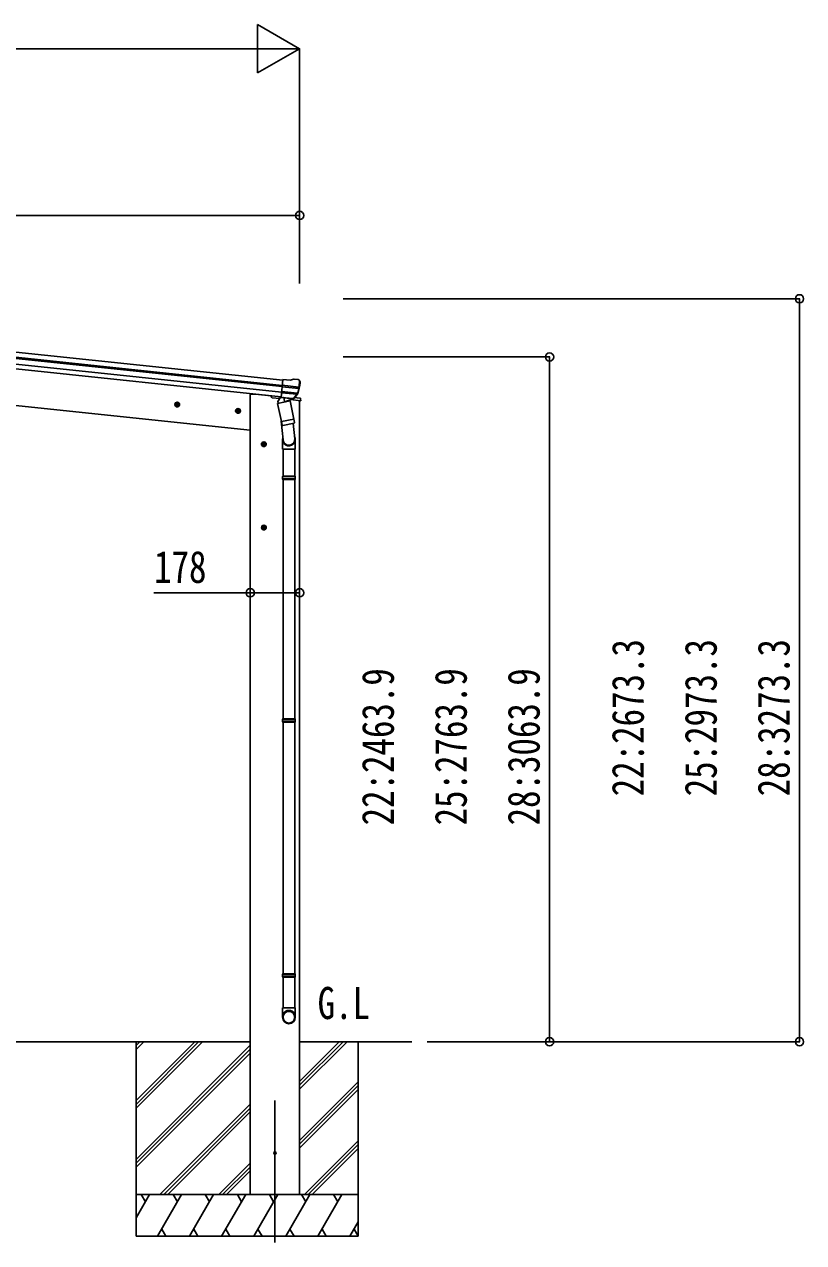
# Model space of a CAD drawing. Units: millimetres, scale not verified. Extents: x -14718 to 14718, y -10395 to 10395.
# Drawn here: x -6284 to -3478, y -6060 to -1677 of the extents above; entities that cross this region are included whole.
import ezdxf
from ezdxf.enums import TextEntityAlignment as Align

# ---------------------------------------------------------------- set-up
doc = ezdxf.new("R2010")
doc.units = ezdxf.units.MM
doc.header["$LTSCALE"] = 50
for name, color, linetype in [('0-2_USER1', 3, 'Continuous'), ('0-3_YKK_12', 2, 'Continuous'), ('0-4_YKK_13', 4, 'Continuous'), ('0-5_YKK_A1', 4, 'Continuous'), ('0-6_YKK_D', 6, 'Continuous')]:
    doc.layers.add(name, color=color, linetype=linetype)
doc.styles.add('ＭＳ ゴシック', font='')
doc.styles.get('ＭＳ ゴシック').set_extended_font_data('MS Gothic')

msp = doc.modelspace()

# ---------------------------------------------------------------- linework, layer by layer
at = {"layer": '0-3_YKK_12'}
msp.add_line((-5381.29, -6060.38), (-5381.29, -5549.38), dxfattribs=at)
at = {"layer": '0-4_YKK_13'}
for p, q in [((-5359.39, -3019.35), (-5352.6, -2954.8)), ((-5354.76, -2975.33), (-5295.02, -2981.6)), ((-5326.08, -2957.58), (-5352.6, -2954.8)), ((-5298.51, -2954.45), (-5298.51, -2954.45)), ((-5295.15, -2956.27), (-5295.15, -2956.27)), ((-5295.15, -2956.27), (-5291.65, -2960.59)), ((-5291.65, -2960.59), (-5290.95, -2961.45)), ((-5290.37, -2965.36), (-5290.28, -2963.49)), ((-5395.68, -3012.55), (-5395.25, -3015.78)), ((-5364, -3022.92), (-5390.82, -3020.1)), ((-5360.07, -3016.99), (-5371.28, -3033.92)), ((-5359.15, -3016.8), (-5360.07, -3016.99)), ((-5359.39, -3019.35), (-5349.44, -3020.39)), ((-5315.99, -3023.68), (-5359.36, -3019.12)), ((-5302.4, -3007.93), (-5357.58, -3002.13)), ((-5355.77, -3018.85), (-5357.33, -3018.69)), ((-5300.08, -3003.66), (-5357.11, -2997.66)), ((-5318.23, -3022.8), (-5355.77, -3018.85)), ((-5295.77, -2987.44), (-5355.38, -2981.18)), ((-5349.63, -3019.88), (-5346.71, -3034.23)), ((-5349.44, -3020.39), (-5349.19, -3020.51)), ((-5349.19, -3020.51), (-5323.86, -3023.18)), ((-5323.86, -3023.18), (-5323.58, -3023.11)), ((-5323.58, -3023.11), (-5315.89, -3023.92)), ((-5320.02, -3023.26), (-5319.87, -3023.99)), ((-5316.66, -3022.96), (-5318.23, -3022.8)), ((-5314.22, -3022.36), (-5301.18, -3006.43)), ((-5313.28, -3023), (-5299.59, -3007.25)), ((-5310.26, -3019.52), (-5291.36, -3021.51)), ((-5288.7, -3024.1), (-5287.8, -3030.93)), ((-5371.53, -3040.46), (-5326.65, -3031.32)), ((-5358.17, -3106.11), (-5371.53, -3040.46)), ((-5371.28, -3033.92), (-5370.01, -3040.15)), ((-5320.49, -3025.12), (-5345.24, -3034.87)), ((-5328.82, -3028.4), (-5328.16, -3031.63)), ((-5326.65, -3031.32), (-5313.29, -3096.98)), ((-5287.8, -3030.93), (-5325.25, -3027)), ((-5358.6, -3103.97), (-5351.95, -3171.72)), ((-5358.17, -3106.11), (-5313.29, -3096.98)), ((-5358.16, -3106.11), (-5355.62, -3118.58)), ((-5312.36, -3111.59), (-5353.32, -3119.92)), ((-5315.7, -3112.27), (-5310.14, -3167.99)), ((-5310.81, -3109.23), (-5313.3, -3096.98)), ((-5311.02, -3110.63), (-5311.02, -3110.62)), ((-5353.99, -3170.5), (-5353.99, -3205.15)), ((-5307.99, -3205.15), (-5307.99, -3170.8)), ((-5353.99, -3205.15), (-5307.99, -3205.15)), ((-5351.99, -3205.15), (-5351.99, -3301.9)), ((-5309.99, -3205.15), (-5309.99, -3301.9)), ((-5353.99, -3303.9), (-5352.99, -3301.9)), ((-5353.99, -3303.9), (-5307.99, -3303.9)), ((-5353.99, -3303.9), (-5353.99, -3311.9)), ((-5353.99, -3311.9), (-5307.99, -3311.9)), ((-5353.99, -3311.9), (-5352.99, -3313.9)), ((-5352.99, -3301.9), (-5308.99, -3301.9)), ((-5352.99, -3313.9), (-5308.99, -3313.9)), ((-5351.99, -3313.9), (-5351.99, -4175.58)), ((-5309.99, -3313.9), (-5309.99, -4175.58)), ((-5307.99, -3303.9), (-5308.99, -3301.9)), ((-5353.99, -4177.58), (-5352.99, -4175.58)), ((-5353.99, -4177.58), (-5307.99, -4177.58)), ((-5353.99, -4177.58), (-5353.99, -4185.58)), ((-5353.99, -4185.58), (-5307.99, -4185.58)), ((-5353.99, -4185.58), (-5352.99, -4187.58)), ((-5352.99, -4175.58), (-5308.99, -4175.58)), ((-5352.99, -4187.58), (-5308.99, -4187.58)), ((-5351.99, -4187.58), (-5351.99, -5093.27)), ((-5309.99, -4187.58), (-5309.99, -5093.27)), ((-5307.99, -4177.58), (-5308.99, -4175.58)), ((-5353.99, -5095.27), (-5352.99, -5093.27)), ((-5353.99, -5095.27), (-5307.99, -5095.27)), ((-5353.99, -5095.27), (-5353.99, -5103.27)), ((-5353.99, -5103.27), (-5307.99, -5103.27)), ((-5353.99, -5103.27), (-5352.99, -5105.27)), ((-5352.99, -5093.27), (-5308.99, -5093.27)), ((-5352.99, -5105.27), (-5308.99, -5105.27)), ((-5351.99, -5105.27), (-5351.99, -5215.27)), ((-5309.99, -5105.27), (-5309.99, -5215.27)), ((-5307.99, -5095.27), (-5308.99, -5093.27)), ((-5353.99, -5249.41), (-5353.99, -5215.27)), ((-5353.99, -5215.27), (-5307.99, -5215.27)), ((-5307.99, -5249.41), (-5307.99, -5215.27))]:
    msp.add_line(p, q, dxfattribs=at)
for points in [[(-5326.08, -2957.58), (-5313.29, -2953.18), (-5313.28, -2953.18)], [(-5312, -2953.03), (-5312, -2953.03), (-5298.51, -2954.45)], [(-5307.99, -3303.9), (-5307.99, -3311.9), (-5308.99, -3313.9)], [(-5307.99, -4177.58), (-5307.99, -4185.58), (-5308.99, -4187.58)], [(-5307.99, -5095.27), (-5307.99, -5103.27), (-5308.99, -5105.27)]]:
    msp.add_lwpolyline(points, dxfattribs=at)
msp.add_circle((-5381.29, -5737.5), 4.5, dxfattribs=at)
for centre, radius, start, end in [((-5312.31, -2956.01), 3, 84.02369, 108.97631), ((-5491.26, -2944.24), 202, 342.13916, 354), ((-5299.04, -2959.42), 5, 39.04426, 83.95574), ((-5484.19, -2946.29), 192.44, 349.4271, 354.57578), ((-5390.3, -3015.13), 5, 187.5, 264), ((-5357.28, -3018.19), 0.5, 228.73754, 264), ((-5350.21, -3020.04), 0.604, 15.29405, 86.90158), ((-5320.85, -3024.19), 1, 291.5, 11.5), ((-5319.53, -3023.16), 0.5, 84, 191.5), ((-5316.61, -3022.46), 0.5, 264, 299.26246), ((-5315.54, -3021.04), 2.99, 273.2717, 319.00739), ((-5303.5, -3004.53), 3, 320.69111, 342.20009), ((-5491.26, -2944.24), 200.2, 342.20009, 347.53883), ((-5301.85, -3005.28), 3, 319, 342.13916), ((-5295.87, -2988.79), 1.35, 83.1605, 85.91927), ((-5293, -2987.81), 2.74, 167.02151, 172.43412), ((-5250.3, -2988.95), 45.32, 170.67122, 173.64518), ((-5291.68, -3024.49), 3, 7.5, 84), ((-5345.72, -3033.96), 1.03, 195.53431, 297.46103), ((-5312.76, -3109.63), 2, 281.5, 330.09038), ((-5312.71, -3109.65), 1.95, 330.02234, 12.45983), ((-5353.72, -3117.96), 2, 198.03157, 281.5), ((-5337.99, -3170.8), 30, 0, 2.54858)]:
    msp.add_arc(centre, radius, start, end, dxfattribs=at)
for centre, major_axis, ratio, start_param, end_param in [((-5292.49, -2964.5), (0.38, 5.97), 0.020485, 0.671432, 1.5691306), ((-5296.83, -2958.96), (5.48, -2.51), 0.24881, 0.460585, 0.4641038), ((-5293.29, -2963.34), (-1.9, 2.34), 0.995767, 3.9859716, 4.712389), ((-5315.67, -3020.7), (0.51, 2.96), 0.642905, 3.2459383, 4.203928), ((-5315.58, -3020.93), (1.1, -2.8), 0.997631, 5.8041905, 5.8929484), ((-5315.63, -3020.81), (3.02, -2.79), 0.650902, 5.2561448, 5.3289554), ((-5313.24, -3020.96), (1.71, 2.84), 0.040856, 2.1135035, 2.1416249), ((-5493.57, -2966.19), (20.92, 199.05), 0.994373, 4.7113789, 4.7277536), ((-5330.99, -3170.5), (-23, 0), 0.996195, 5.9588909, 9.9444346), ((-5330.99, -3170.5), (-21, 0), 0.996195, 0.0583862, 3.2616355), ((-5330.99, -5247.67), (23, 0), 0.996195, 6.2831853, 9.424778), ((-5330.99, -5249.41), (23, 0), 0.996195, 6.2831853, 9.424778), ((-5330.99, -5249.41), (0, -23.43), 0.981806, 4.712389, 7.8539816)]:
    msp.add_ellipse(centre, major_axis=major_axis, ratio=ratio, start_param=start_param, end_param=end_param, dxfattribs=at)
msp.add_ellipse((-5330.99, -5249.41), major_axis=(-21, 0), ratio=0.996195, dxfattribs=at)
at = {"layer": '0-5_YKK_A1'}
for p, q in [((-5355.23, -2979.86), (-7956.99, -2706.4)), ((-5354.8, -2975.68), (-7956.55, -2702.23)), ((-5352.81, -2956.79), (-7954.56, -2683.33)), ((-7960.83, -2743), (-5359.08, -3016.46)), ((-5357.32, -2999.72), (-7959.07, -2726.26)), ((-5470.28, -3006.99), (-5470.28, -5887.49)), ((-5451.28, -3006.99), (-5470.28, -3006.99)), ((-5451.28, -3006.99), (-5395.64, -3012.84)), ((-5742.92, -3043.58), (-5723.03, -3045.67)), ((-5739.04, -3040.22), (-5732.19, -3037.16)), ((-5734.02, -3054.57), (-5731.93, -3034.68)), ((-5726.9, -3049.04), (-5733.76, -3052.09)), ((-5732.19, -3037.16), (-5726.12, -3041.58)), ((-5726.12, -3041.58), (-5726.9, -3049.04)), ((-5524.13, -3066.58), (-5504.24, -3068.67)), ((-5520.26, -3063.21), (-5513.4, -3060.16)), ((-5515.23, -3077.57), (-5513.14, -3057.68)), ((-5513.4, -3060.16), (-5507.33, -3064.57)), ((-5507.33, -3064.57), (-5508.11, -3072.04)), ((-5292.28, -3030.46), (-5292.28, -5887.49)), ((-5508.11, -3072.04), (-5514.97, -3075.09)), ((-5431.25, -3187.5), (-5411.25, -3187.5)), ((-5427.75, -3183.75), (-5421.25, -3179.99)), ((-5421.25, -3197.5), (-5421.25, -3177.5)), ((-5421.25, -3179.99), (-5414.75, -3183.75)), ((-5414.75, -3191.25), (-5421.25, -3195.01)), ((-5414.75, -3183.75), (-5414.75, -3191.25)), ((-5431.21, -3487.56), (-5411.21, -3487.56)), ((-5427.71, -3483.81), (-5421.21, -3480.05)), ((-5421.21, -3497.56), (-5421.21, -3477.56)), ((-5421.21, -3480.05), (-5414.71, -3483.81)), ((-5414.71, -3491.31), (-5421.21, -3495.06)), ((-5414.71, -3483.81), (-5414.71, -3491.31)), ((-10578.44, -5337.5), (-5470.28, -5337.5)), ((-5881.28, -5337.49), (-5881.28, -6037.49)), ((-5881.28, -5562.86), (-5655.91, -5337.49)), ((-5881.28, -5577.01), (-5641.77, -5337.49)), ((-5881.28, -5364.87), (-5853.9, -5337.49)), ((-5881.28, -5350.73), (-5868.04, -5337.49)), ((-5881.28, -5548.72), (-5670.28, -5337.72)), ((-5292.28, -5508.5), (-5121.27, -5337.49)), ((-5292.28, -5480.22), (-5149.55, -5337.49)), ((-5292.28, -5494.36), (-5135.41, -5337.49)), ((-4888.22, -5337.5), (-5292.28, -5337.5)), ((-5081.28, -5337.49), (-5081.28, -6037.49)), ((-5881.28, -5760.85), (-5470.28, -5349.85)), ((-5881.28, -5774.99), (-5470.28, -5364)), ((-5881.28, -5789.14), (-5470.28, -5378.14)), ((-5292.28, -5692.35), (-5081.28, -5481.35)), ((-5292.28, -5706.49), (-5081.28, -5495.5)), ((-5292.28, -5720.64), (-5081.28, -5509.64)), ((-5795.79, -5887.49), (-5470.28, -5561.98)), ((-5781.65, -5887.49), (-5470.28, -5576.13)), ((-5767.51, -5887.49), (-5470.28, -5590.27)), ((-5275.29, -5887.49), (-5081.28, -5693.49)), ((-5381.84, -5737.5), (-5381.29, -5737.5)), ((-5261.15, -5887.49), (-5081.28, -5707.63)), ((-5247.01, -5887.49), (-5081.28, -5721.77)), ((-5583.66, -5887.49), (-5470.28, -5774.12)), ((-5569.52, -5887.49), (-5470.28, -5788.26)), ((-5555.38, -5887.49), (-5470.28, -5802.4)), ((-5081.28, -5887.49), (-5881.28, -5887.49)), ((-5881.28, -5971.32), (-5832.88, -5887.49)), ((-5847.88, -5913.47), (-5862.89, -5887.49)), ((-5804.02, -6037.49), (-5717.41, -5887.49)), ((-5732.42, -5913.48), (-5747.42, -5887.49)), ((-5688.55, -6037.49), (-5601.94, -5887.49)), ((-5616.95, -5913.47), (-5631.95, -5887.49)), ((-5573.08, -6037.49), (-5486.47, -5887.49)), ((-5501.47, -5913.47), (-5516.48, -5887.49)), ((-5457.61, -6037.49), (-5371, -5887.49)), ((-5386, -5913.47), (-5401, -5887.49)), ((-5342.14, -6037.49), (-5255.53, -5887.49)), ((-5285.53, -5887.49), (-5270.53, -5913.47)), ((-5226.67, -6037.49), (-5140.06, -5887.49)), ((-5155.06, -5913.47), (-5170.06, -5887.49)), ((-5111.2, -6037.49), (-5081.28, -5985.68)), ((-5881.28, -6037.49), (-5081.28, -6037.49)), ((-5789.02, -6011.51), (-5774.02, -6037.49)), ((-5673.55, -6011.51), (-5658.55, -6037.49)), ((-5558.08, -6011.51), (-5543.08, -6037.49)), ((-5442.61, -6011.51), (-5427.61, -6037.49)), ((-5327.14, -6011.51), (-5312.14, -6037.49)), ((-5211.67, -6011.51), (-5196.67, -6037.49)), ((-5096.2, -6011.51), (-5081.2, -6037.49))]:
    msp.add_line(p, q, dxfattribs=at)
for points in [[(-7977.75, -2837.75), (-7981.51, -2873.55), (-5470.28, -3137.5)], [(-5733.76, -3052.09), (-5739.83, -3047.68), (-5739.04, -3040.22)], [(-5514.97, -3075.09), (-5521.04, -3070.68), (-5520.26, -3063.21)], [(-5421.25, -3195.01), (-5427.75, -3191.25), (-5427.75, -3183.75)], [(-5421.21, -3495.06), (-5427.71, -3491.31), (-5427.71, -3483.81)]]:
    msp.add_lwpolyline(points, dxfattribs=at)
for centre, radius in [((-5732.97, -3044.63), 8.5), ((-5732.97, -3044.63), 7.7), ((-5732.97, -3044.63), 6.5), ((-5514.18, -3067.62), 8.5), ((-5514.18, -3067.62), 7.7), ((-5514.18, -3067.62), 6.5), ((-5421.25, -3187.5), 8.5), ((-5421.25, -3187.5), 7.7), ((-5421.25, -3187.5), 6.5), ((-5421.21, -3487.56), 8.5), ((-5421.21, -3487.56), 7.7), ((-5421.21, -3487.56), 6.5)]:
    msp.add_circle(centre, radius, dxfattribs=at)
at = {"layer": '0-6_YKK_D'}
for p, q in [((-5292.4, -1764.22), (-5443.96, -1676.72)), ((-5443.96, -1676.72), (-5443.96, -1851.72)), ((-10581.31, -1764.22), (-5467.4, -1764.22)), ((-5292.4, -1764.22), (-5595.51, -1764.22)), ((-5292.4, -1764.22), (-5443.96, -1851.72)), ((-5292.4, -2608.92), (-5292.4, -1763.22)), ((-5292.4, -2364.22), (-8016.45, -2364.22)), ((-5292.4, -2608.92), (-5292.4, -2363.22)), ((-5135.56, -2664.22), (-3491.4, -2664.22)), ((-3492.4, -2664.22), (-3492.4, -5337.5)), ((-5135.56, -2873.61), (-4391.4, -2873.61)), ((-4392.4, -2873.61), (-4392.4, -5337.5)), ((-4832.72, -5337.5), (-4391.4, -5337.5)), ((-4832.72, -5337.5), (-3491.4, -5337.5))]:
    msp.add_line(p, q, dxfattribs=at)
msp.add_lwpolyline([(-5292.25, -3722.05), (-5470.25, -3722.05), (-5817.35, -3722.05)], dxfattribs=at)
for centre in [(-5292.4, -2364.22), (-3492.4, -2664.22), (-4392.4, -2873.61), (-5470.25, -3722.05), (-5292.25, -3722.05), (-4392.4, -5337.5), (-3492.4, -5337.5)]:
    msp.add_circle(centre, 14.88, dxfattribs=at)

# ---------------------------------------------------------------- texts
at = {"layer": '0-2_USER1', "style": 'ＭＳ ゴシック', "width": 0.8}
msp.add_text('G.L', height=115.5, dxfattribs=at).set_placement((-5227.5, -5290.5), align=Align.BOTTOM_LEFT)
at = {"layer": '0-6_YKK_D', "style": 'ＭＳ ゴシック', "width": 0.8}
msp.add_text('178', height=115.5, dxfattribs=at).set_placement((-5816.35, -3721.05), align=Align.BOTTOM_LEFT)
for s, p in [('22:2673.3', (-4018.4, -4454.46)), ('25:2973.3', (-3755.9, -4454.46)), ('28:3273.3', (-3493.4, -4454.46)), ('22:2463.9', (-4918.4, -4559.15)), ('25:2763.9', (-4655.9, -4559.15)), ('28:3063.9', (-4393.4, -4559.15))]:
    msp.add_text(s, height=115.5, rotation=90, dxfattribs=at).set_placement(p, align=Align.BOTTOM_LEFT)

doc.saveas('drawing.dxf')
